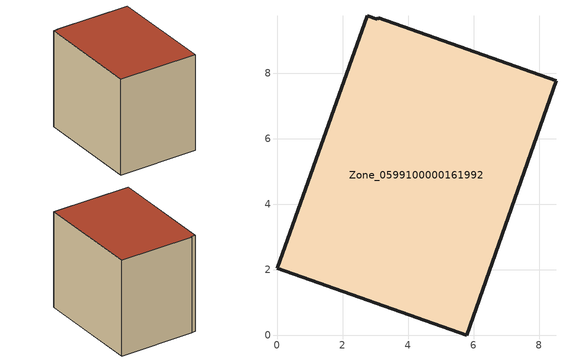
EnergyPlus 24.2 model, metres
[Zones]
Zone_0599100000161992
 floor ground (C_G): 2.75,9.76 3.07,9.64 3.09,9.7 8.52,7.78 5.79,0 0,2.04 z0.57
 wall outside (C_F): 5.79,0 8.52,7.78 3.09,9.7 3.07,9.64 2.75,9.76 0,2.04 5.79,0 z0.57:8.05
 roof outside (C_R): 3.07,9.64 2.75,9.76 0,2.04 5.79,0 8.52,7.78 3.09,9.7 z8.05
[BUILDING]
Pand.0599100000161992: North Axis=0; Terrain=City; Loads Convergence Tolerance Value=0.04; Temperature Convergence Tolerance Value=0.4; Solar Distribution=FullExterior; Maximum Number of Warmup Days=25; Minimum Number of Warmup Days=1
[Site:Location]
Rotterdam.The.Hague.AP_ZH_NLD Design_Conditions: Latitude=51.96; Longitude=4.45; Time Zone=1; Elevation=-4.5
[SITE:GROUNDTEMPERATURE:BUILDINGSURFACE]
18, 18, 18, 18, 18, 18, 18, 18, 18, 18, 18, 18
[MATERIAL] Thermal Absorptance=0.9; Solar Absorptance=0.7; Visible Absorptance=0.7
Name | Roughness | Thickness | Conductivity | Density | Specific Heat
G.TI.1965-1974 | MediumSmooth | 0.15 | 0.882353 | 540 | 1210
F.TI.1965-1974 | Rough | 0.3 | 0.697674 | 1920 | 840
R.TI.1965-1974 | MediumRough | 0.2 | 0.232558 | 1500 | 1000
[CONSTRUCTION]
C_G: G.TI.1965-1974
C_F: F.TI.1965-1974
C_R: R.TI.1965-1974
[ZONE]
Zone_0599100000161992: Type=1; Multiplier=1; Ceiling Height=Autocalculate; Volume=Autocalculate; Floor Area=autocalculate; Part of Total Floor Area=Yes
[ZONEINFILTRATION:DESIGNFLOWRATE]
Infil_Zone_0599100000161992: Zone or ZoneList or Space or SpaceList=Zone_0599100000161992; Schedule=AlwaysOn; Design Flow Rate Calculation Method=Flow/Area; Flow Rate per Floor Area=0.003; Constant Term Coefficient=1; Temperature Term Coefficient=0; Velocity Term Coefficient=0; Velocity Squared Term Coefficient=0
[HVACTEMPLATE:ZONE:IDEALLOADSAIRSYSTEM]
Zone_0599100000161992: Maximum Heating Supply Air Temperature=50; Minimum Cooling Supply Air Temperature=13; Maximum Heating Supply Air Humidity Ratio=0.0156; Minimum Cooling Supply Air Humidity Ratio=0.0077; Heating Limit=NoLimit; Cooling Limit=NoLimit; Dehumidification Control Type=ConstantSensibleHeatRatio; Cooling Sensible Heat Ratio=0.7; Dehumidification Setpoint=60; Humidification Control Type=None; Humidification Setpoint=30; Outdoor Air Method=None; Outdoor Air Flow Rate per Person=0.00944; Outdoor Air Flow Rate per Zone Floor Area=0; Outdoor Air Flow Rate per Zone=0; Demand Controlled Ventilation Type=None; Outdoor Air Economizer Type=NoEconomizer; Heat Recovery Type=None; Sensible Heat Recovery Effectiveness=0.7; Latent Heat Recovery Effectiveness=0.65
[ZONECONTROL:THERMOSTAT]
ThermostatControl_Zone_0599100000161992: Zone or ZoneList=Zone_0599100000161992; Control Type Schedule=DualSetpointControlType; Control 1=Thermostat_Zone_0599100000161992; Temperature Difference Between Cutout And Setpoint=0
[THERMOSTATSETPOINT:DUALSETPOINT]
Thermostat_Zone_0599100000161992: Heating Setpoint Temperature Schedule=HeatingSetpoint_Zone_0599100000161992; Cooling Setpoint Temperature Schedule=CoolingSetpoint_Zone_0599100000161992
[SCHEDULE:COMPACT]
HeatingSetpoint_Zone_0599100000161992: Through: 12/31, For: AllDays, Until: 24:00, 21
CoolingSetpoint_Zone_0599100000161992: Through: 12/31, For: AllDays, Until: 24:00, 24
DualSetpointControlType: Through: 12/31, For: AllDays, Until: 24:00, 4
AlwaysOn: Through: 12/31, For: AllDays, Until: 24:00, 1
